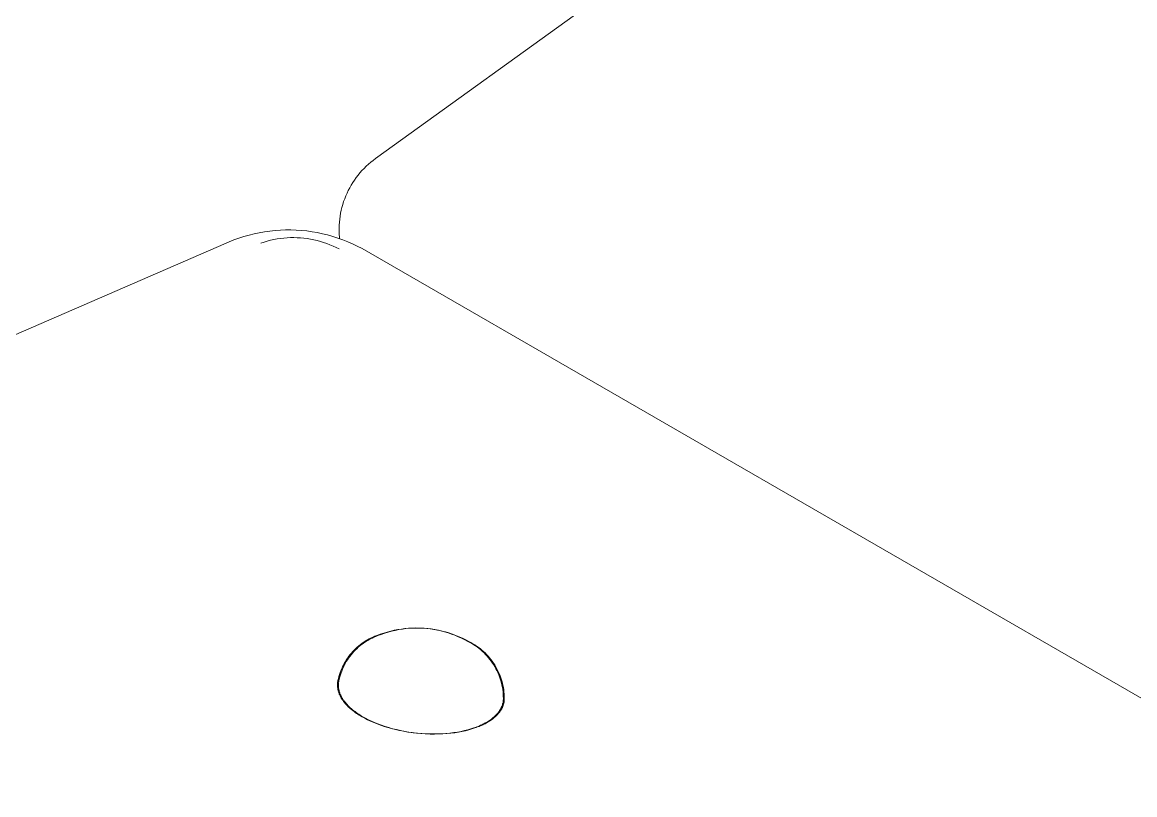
# Model space of a CAD drawing. Header units: millimetres. Extents: x -779 to 3049, y 55 to 2500.
# Drawn here: x 2344.1 to 2444.2, y 1918.3 to 1987.8 of the extents above; entities that cross this region are included whole.
import ezdxf

# ---------------------------------------------------------------- set-up
doc = ezdxf.new("R2010")
doc.units = ezdxf.units.MM
doc.layers.add('ZANO_R', color=7, linetype='Continuous', lineweight=0)

msp = doc.modelspace()

# ---------------------------------------------------------------- linework, layer by layer
at = {"layer": 'ZANO_R'}
for p, q in [((2376.11, 1975.69), (2488.38, 2056.7)), ((2375.46, 1975.2), (2375.67, 1975.37)), ((2375.67, 1975.37), (2375.89, 1975.53)), ((2375.89, 1975.53), (2376.11, 1975.69)), ((2374.49, 1974.25), (2374.67, 1974.45)), ((2374.67, 1974.45), (2374.86, 1974.65)), ((2374.86, 1974.65), (2375.05, 1974.84)), ((2375.05, 1974.84), (2375.25, 1975.03)), ((2375.25, 1975.03), (2375.46, 1975.2)), ((2373.7, 1973.14), (2373.85, 1973.38)), ((2373.85, 1973.38), (2374, 1973.6)), ((2374, 1973.6), (2374.15, 1973.82)), ((2374.15, 1973.82), (2374.32, 1974.04)), ((2374.32, 1974.04), (2374.49, 1974.25)), ((2373.22, 1972.17), (2373.33, 1972.42)), ((2373.33, 1972.42), (2373.44, 1972.67)), ((2373.44, 1972.67), (2373.57, 1972.91)), ((2373.57, 1972.91), (2373.7, 1973.14)), ((2372.87, 1971.14), (2372.94, 1971.4)), ((2372.94, 1971.4), (2373.02, 1971.66)), ((2373.02, 1971.66), (2373.12, 1971.92)), ((2373.12, 1971.92), (2373.22, 1972.17)), ((2372.67, 1970.08), (2372.7, 1970.34)), ((2372.7, 1970.34), (2372.75, 1970.61)), ((2372.75, 1970.61), (2372.8, 1970.88)), ((2372.8, 1970.88), (2372.87, 1971.14)), ((2372.61, 1969.26), (2372.62, 1969.53)), ((2372.62, 1969.53), (2372.64, 1969.8)), ((2372.64, 1969.8), (2372.67, 1970.08)), ((2363.14, 1968.21), (2363.59, 1968.37)), ((2363.59, 1968.37), (2364.05, 1968.52)), ((2364.05, 1968.52), (2364.51, 1968.65)), ((2364.51, 1968.65), (2364.97, 1968.76)), ((2364.97, 1968.76), (2365.43, 1968.86)), ((2365.43, 1968.86), (2365.9, 1968.95)), ((2365.9, 1968.95), (2366.38, 1969.01)), ((2366.38, 1969.01), (2366.85, 1969.06)), ((2366.74, 1968.24), (2367.03, 1968.3)), ((2366.85, 1969.06), (2367.33, 1969.1)), ((2367.03, 1968.3), (2367.33, 1968.34)), ((2367.33, 1969.1), (2367.8, 1969.11)), ((2367.33, 1968.34), (2367.63, 1968.38)), ((2367.63, 1968.38), (2367.94, 1968.4)), ((2367.8, 1969.11), (2368.28, 1969.11)), ((2367.94, 1968.4), (2368.24, 1968.42)), ((2368.24, 1968.42), (2368.54, 1968.42)), ((2368.28, 1969.11), (2368.76, 1969.1)), ((2368.54, 1968.42), (2368.84, 1968.41)), ((2368.76, 1969.1), (2369.23, 1969.07)), ((2368.84, 1968.41), (2369.15, 1968.4)), ((2369.15, 1968.4), (2369.45, 1968.37)), ((2369.23, 1969.07), (2369.71, 1969.02)), ((2369.45, 1968.37), (2369.75, 1968.33)), ((2369.71, 1969.02), (2370.18, 1968.95)), ((2369.75, 1968.33), (2370.05, 1968.28)), ((2370.18, 1968.95), (2370.65, 1968.87)), ((2370.65, 1968.87), (2371.12, 1968.77)), ((2371.12, 1968.77), (2371.58, 1968.66)), ((2371.58, 1968.66), (2372.04, 1968.53)), ((2372.04, 1968.53), (2372.49, 1968.38)), ((2372.49, 1968.38), (2372.94, 1968.22)), ((2372.61, 1968.99), (2372.61, 1969.26)), ((2372.62, 1968.72), (2372.61, 1968.99)), ((2372.64, 1968.45), (2372.62, 1968.72)), ((2372.65, 1968.34), (2372.64, 1968.45)), ((2250.88, 1919.59), (2363.14, 1968.21)), ((2365.57, 1967.92), (2365.86, 1968.02)), ((2365.86, 1968.02), (2366.15, 1968.1)), ((2366.15, 1968.1), (2366.44, 1968.18)), ((2366.44, 1968.18), (2366.74, 1968.24)), ((2370.05, 1968.28), (2370.34, 1968.22)), ((2370.34, 1968.22), (2370.64, 1968.16)), ((2370.64, 1968.16), (2370.93, 1968.08)), ((2370.93, 1968.08), (2371.22, 1967.99)), ((2371.22, 1967.99), (2371.51, 1967.89)), ((2371.51, 1967.89), (2371.79, 1967.78)), ((2371.79, 1967.78), (2372.07, 1967.66)), ((2372.07, 1967.66), (2372.34, 1967.54)), ((2372.34, 1967.54), (2372.61, 1967.4)), ((2372.94, 1968.22), (2373.39, 1968.05)), ((2373.39, 1968.05), (2373.82, 1967.86)), ((2373.82, 1967.86), (2374.25, 1967.65)), ((2374.25, 1967.65), (2374.68, 1967.43)), ((2374.68, 1967.43), (2579.72, 1849.04)), ((2378.54, 1933.22), (2378.87, 1933.25)), ((2378.54, 1933.22), (2378.87, 1933.25)), ((2378.87, 1933.25), (2379.19, 1933.27)), ((2378.87, 1933.25), (2379.19, 1933.27)), ((2378.95, 1933.25), (2379.28, 1933.26)), ((2379.19, 1933.27), (2379.52, 1933.28)), ((2379.19, 1933.27), (2379.52, 1933.28)), ((2379.28, 1933.26), (2379.61, 1933.27)), ((2379.52, 1933.28), (2379.85, 1933.27)), ((2379.52, 1933.28), (2379.85, 1933.27)), ((2379.61, 1933.27), (2379.93, 1933.27)), ((2379.85, 1933.27), (2380.17, 1933.26)), ((2379.85, 1933.27), (2380.17, 1933.26)), ((2379.93, 1933.27), (2380.26, 1933.25)), ((2380.17, 1933.26), (2380.5, 1933.23)), ((2380.17, 1933.26), (2380.5, 1933.23)), ((2380.26, 1933.25), (2380.59, 1933.22)), ((2375.16, 1932.2), (2375.33, 1932.29)), ((2375.17, 1932.2), (2375.33, 1932.29)), ((2375.25, 1932.19), (2375.42, 1932.29)), ((2375.33, 1932.29), (2375.5, 1932.38)), ((2375.33, 1932.29), (2375.5, 1932.38)), ((2375.42, 1932.29), (2375.58, 1932.37)), ((2375.5, 1932.38), (2375.67, 1932.45)), ((2375.5, 1932.38), (2375.67, 1932.45)), ((2375.58, 1932.37), (2375.75, 1932.45)), ((2375.67, 1932.45), (2375.84, 1932.53)), ((2375.67, 1932.45), (2375.84, 1932.53)), ((2375.75, 1932.45), (2375.93, 1932.52)), ((2375.84, 1932.53), (2376.02, 1932.59)), ((2375.84, 1932.53), (2376.02, 1932.59)), ((2375.93, 1932.52), (2376.1, 1932.59)), ((2376.02, 1932.59), (2376.32, 1932.71)), ((2376.02, 1932.59), (2376.32, 1932.71)), ((2376.1, 1932.59), (2376.41, 1932.7)), ((2376.32, 1932.71), (2376.63, 1932.82)), ((2376.32, 1932.71), (2376.63, 1932.82)), ((2376.41, 1932.7), (2376.72, 1932.81)), ((2376.63, 1932.82), (2376.94, 1932.91)), ((2376.63, 1932.82), (2376.94, 1932.91)), ((2376.72, 1932.81), (2377.03, 1932.9)), ((2376.94, 1932.91), (2377.26, 1933)), ((2376.94, 1932.91), (2377.26, 1933)), ((2377.03, 1932.9), (2377.34, 1932.99)), ((2377.26, 1933), (2377.58, 1933.07)), ((2377.26, 1933), (2377.58, 1933.07)), ((2377.34, 1932.99), (2377.66, 1933.06)), ((2377.58, 1933.07), (2377.9, 1933.13)), ((2377.58, 1933.07), (2377.9, 1933.13)), ((2377.66, 1933.06), (2377.98, 1933.13)), ((2377.9, 1933.13), (2378.22, 1933.18)), ((2377.9, 1933.13), (2378.22, 1933.18)), ((2377.98, 1933.13), (2378.31, 1933.18)), ((2378.22, 1933.18), (2378.54, 1933.22)), ((2378.22, 1933.18), (2378.54, 1933.22)), ((2378.31, 1933.18), (2378.63, 1933.22)), ((2378.63, 1933.22), (2378.95, 1933.25)), ((2380.5, 1933.23), (2380.82, 1933.19)), ((2380.5, 1933.23), (2380.82, 1933.19)), ((2380.59, 1933.22), (2380.91, 1933.19)), ((2380.82, 1933.19), (2381.15, 1933.14)), ((2380.82, 1933.19), (2381.15, 1933.14)), ((2380.91, 1933.19), (2381.23, 1933.14)), ((2381.15, 1933.14), (2381.47, 1933.08)), ((2381.15, 1933.14), (2381.47, 1933.08)), ((2381.23, 1933.14), (2381.55, 1933.08)), ((2381.47, 1933.08), (2381.79, 1933.01)), ((2381.47, 1933.08), (2381.79, 1933.01)), ((2381.55, 1933.08), (2381.87, 1933)), ((2381.79, 1933.01), (2382.1, 1932.93)), ((2381.79, 1933.01), (2382.1, 1932.93)), ((2381.87, 1933), (2382.19, 1932.92)), ((2382.1, 1932.93), (2382.42, 1932.84)), ((2382.1, 1932.93), (2382.42, 1932.84)), ((2382.19, 1932.92), (2382.5, 1932.83)), ((2382.42, 1932.84), (2382.72, 1932.73)), ((2382.42, 1932.84), (2382.72, 1932.73)), ((2382.5, 1932.83), (2382.81, 1932.73)), ((2382.72, 1932.73), (2383.03, 1932.62)), ((2382.72, 1932.73), (2383.03, 1932.62)), ((2382.81, 1932.73), (2383.12, 1932.61)), ((2383.03, 1932.62), (2383.33, 1932.49)), ((2383.03, 1932.62), (2383.33, 1932.49)), ((2383.12, 1932.61), (2383.42, 1932.49)), ((2383.33, 1932.49), (2383.63, 1932.36)), ((2383.33, 1932.49), (2383.63, 1932.36)), ((2383.42, 1932.49), (2383.72, 1932.35)), ((2383.63, 1932.36), (2383.92, 1932.21)), ((2383.63, 1932.36), (2383.92, 1932.21)), ((2383.72, 1932.35), (2384.01, 1932.2)), ((2373.85, 1931.15), (2373.98, 1931.29)), ((2373.86, 1931.16), (2373.99, 1931.3)), ((2373.93, 1931.15), (2374.06, 1931.28)), ((2373.98, 1931.29), (2374.11, 1931.42)), ((2373.99, 1931.3), (2374.12, 1931.43)), ((2374.06, 1931.28), (2374.2, 1931.41)), ((2374.11, 1931.42), (2374.25, 1931.55)), ((2374.12, 1931.43), (2374.26, 1931.55)), ((2374.2, 1931.41), (2374.34, 1931.54)), ((2374.25, 1931.55), (2374.39, 1931.67)), ((2374.26, 1931.55), (2374.4, 1931.67)), ((2374.34, 1931.54), (2374.48, 1931.66)), ((2374.39, 1931.67), (2374.54, 1931.79)), ((2374.4, 1931.67), (2374.55, 1931.79)), ((2374.48, 1931.66), (2374.63, 1931.78)), ((2374.54, 1931.79), (2374.69, 1931.9)), ((2374.55, 1931.79), (2374.7, 1931.9)), ((2374.63, 1931.78), (2374.78, 1931.89)), ((2374.69, 1931.9), (2374.85, 1932)), ((2374.7, 1931.9), (2374.85, 1932.01)), ((2374.78, 1931.89), (2374.93, 1932)), ((2374.85, 1932.01), (2375.01, 1932.11)), ((2374.85, 1932), (2375, 1932.11)), ((2374.93, 1932), (2375.09, 1932.1)), ((2375, 1932.11), (2375.16, 1932.2)), ((2375.01, 1932.11), (2375.17, 1932.2)), ((2375.09, 1932.1), (2375.25, 1932.19)), ((2383.92, 1932.21), (2384.21, 1932.06)), ((2383.92, 1932.21), (2384.21, 1932.06)), ((2384.01, 1932.2), (2384.3, 1932.05)), ((2384.21, 1932.06), (2384.38, 1931.97)), ((2384.21, 1932.06), (2384.39, 1931.97)), ((2384.3, 1932.05), (2384.47, 1931.96)), ((2384.38, 1931.97), (2384.56, 1931.87)), ((2384.39, 1931.97), (2384.56, 1931.87)), ((2384.47, 1931.96), (2384.65, 1931.86)), ((2384.56, 1931.87), (2384.73, 1931.77)), ((2384.56, 1931.87), (2384.73, 1931.77)), ((2384.65, 1931.86), (2384.82, 1931.76)), ((2384.73, 1931.77), (2384.89, 1931.66)), ((2384.73, 1931.77), (2384.9, 1931.66)), ((2384.82, 1931.76), (2384.98, 1931.65)), ((2384.89, 1931.66), (2385.06, 1931.55)), ((2384.9, 1931.66), (2385.06, 1931.54)), ((2384.98, 1931.65), (2385.14, 1931.54)), ((2385.06, 1931.55), (2385.21, 1931.43)), ((2385.06, 1931.54), (2385.22, 1931.43)), ((2385.14, 1931.54), (2385.3, 1931.42)), ((2385.21, 1931.43), (2385.37, 1931.3)), ((2385.22, 1931.43), (2385.37, 1931.3)), ((2385.3, 1931.42), (2385.46, 1931.29)), ((2385.37, 1931.3), (2385.52, 1931.17)), ((2385.37, 1931.3), (2385.52, 1931.17)), ((2385.46, 1931.29), (2385.61, 1931.16)), ((2373.08, 1930.09), (2373.18, 1930.25)), ((2373.09, 1930.11), (2373.19, 1930.27)), ((2373.17, 1930.08), (2373.26, 1930.25)), ((2373.18, 1930.25), (2373.27, 1930.41)), ((2373.19, 1930.27), (2373.28, 1930.43)), ((2373.26, 1930.25), (2373.36, 1930.41)), ((2373.27, 1930.41), (2373.38, 1930.57)), ((2373.28, 1930.43), (2373.39, 1930.58)), ((2373.36, 1930.41), (2373.47, 1930.56)), ((2373.38, 1930.57), (2373.49, 1930.72)), ((2373.39, 1930.58), (2373.5, 1930.73)), ((2373.47, 1930.56), (2373.58, 1930.71)), ((2373.49, 1930.72), (2373.6, 1930.87)), ((2373.5, 1930.73), (2373.61, 1930.88)), ((2373.58, 1930.71), (2373.69, 1930.86)), ((2373.6, 1930.87), (2373.72, 1931.01)), ((2373.61, 1930.88), (2373.73, 1931.02)), ((2373.69, 1930.86), (2373.81, 1931.01)), ((2373.72, 1931.01), (2373.85, 1931.15)), ((2373.73, 1931.02), (2373.86, 1931.16)), ((2373.81, 1931.01), (2373.93, 1931.15)), ((2385.52, 1931.17), (2385.66, 1931.04)), ((2385.52, 1931.17), (2385.66, 1931.03)), ((2385.61, 1931.16), (2385.75, 1931.03)), ((2385.66, 1931.04), (2385.8, 1930.9)), ((2385.66, 1931.03), (2385.8, 1930.89)), ((2385.75, 1931.03), (2385.89, 1930.89)), ((2385.8, 1930.9), (2385.94, 1930.75)), ((2385.8, 1930.89), (2385.94, 1930.75)), ((2385.89, 1930.89), (2386.03, 1930.74)), ((2385.94, 1930.75), (2386.07, 1930.6)), ((2385.94, 1930.75), (2386.07, 1930.6)), ((2386.03, 1930.74), (2386.16, 1930.59)), ((2386.07, 1930.6), (2386.19, 1930.45)), ((2386.07, 1930.6), (2386.19, 1930.44)), ((2386.16, 1930.59), (2386.28, 1930.44)), ((2386.19, 1930.45), (2386.31, 1930.29)), ((2386.19, 1930.44), (2386.31, 1930.29)), ((2386.28, 1930.44), (2386.4, 1930.28)), ((2386.31, 1930.29), (2386.42, 1930.13)), ((2386.31, 1930.29), (2386.43, 1930.12)), ((2386.4, 1930.28), (2386.51, 1930.12)), ((2372.65, 1929.08), (2372.71, 1929.26)), ((2372.7, 1929.23), (2372.77, 1929.41)), ((2372.71, 1929.26), (2372.78, 1929.43)), ((2372.77, 1929.41), (2372.84, 1929.58)), ((2372.78, 1929.43), (2372.85, 1929.6)), ((2372.79, 1929.23), (2372.85, 1929.4)), ((2372.84, 1929.58), (2372.91, 1929.75)), ((2372.85, 1929.6), (2372.92, 1929.77)), ((2372.85, 1929.4), (2372.92, 1929.58)), ((2372.91, 1929.75), (2373, 1929.92)), ((2372.92, 1929.77), (2373, 1929.94)), ((2372.92, 1929.58), (2373, 1929.75)), ((2373, 1929.94), (2373.09, 1930.11)), ((2373, 1929.92), (2373.08, 1930.09)), ((2373, 1929.75), (2373.08, 1929.92)), ((2373.08, 1929.92), (2373.17, 1930.08)), ((2386.42, 1930.13), (2386.53, 1929.96)), ((2386.43, 1930.12), (2386.54, 1929.96)), ((2386.51, 1930.12), (2386.62, 1929.95)), ((2386.53, 1929.96), (2386.63, 1929.8)), ((2386.54, 1929.96), (2386.64, 1929.79)), ((2386.62, 1929.95), (2386.72, 1929.78)), ((2386.63, 1929.8), (2386.73, 1929.62)), ((2386.64, 1929.79), (2386.73, 1929.61)), ((2386.72, 1929.78), (2386.82, 1929.61)), ((2386.73, 1929.62), (2386.82, 1929.45)), ((2386.73, 1929.61), (2386.82, 1929.44)), ((2386.82, 1929.61), (2386.91, 1929.43)), ((2386.82, 1929.45), (2386.9, 1929.27)), ((2386.82, 1929.44), (2386.91, 1929.26)), ((2386.9, 1929.27), (2386.98, 1929.08)), ((2386.91, 1929.43), (2386.99, 1929.25)), ((2386.91, 1929.26), (2386.98, 1929.07)), ((2386.99, 1929.25), (2387.07, 1929.07)), ((2372.48, 1928.32), (2372.47, 1928.27)), ((2372.47, 1928.27), (2372.47, 1928.22)), ((2372.48, 1928.35), (2372.51, 1928.54)), ((2372.48, 1928.32), (2372.51, 1928.51)), ((2372.51, 1928.54), (2372.55, 1928.72)), ((2372.51, 1928.51), (2372.55, 1928.69)), ((2372.55, 1928.72), (2372.6, 1928.9)), ((2372.55, 1928.69), (2372.59, 1928.87)), ((2372.55, 1928.21), (2372.56, 1928.26)), ((2372.56, 1928.32), (2372.6, 1928.5)), ((2372.56, 1928.26), (2372.56, 1928.32)), ((2372.59, 1928.87), (2372.65, 1929.05)), ((2372.6, 1928.9), (2372.65, 1929.08)), ((2372.6, 1928.5), (2372.63, 1928.68)), ((2372.63, 1928.68), (2372.68, 1928.87)), ((2372.65, 1929.05), (2372.7, 1929.23)), ((2372.68, 1928.87), (2372.73, 1929.05)), ((2372.73, 1929.05), (2372.79, 1929.23)), ((2386.98, 1929.08), (2387.05, 1928.9)), ((2386.98, 1929.07), (2387.06, 1928.89)), ((2387.05, 1928.9), (2387.12, 1928.71)), ((2387.06, 1928.89), (2387.12, 1928.7)), ((2387.07, 1929.07), (2387.14, 1928.88)), ((2387.12, 1928.71), (2387.17, 1928.52)), ((2387.12, 1928.7), (2387.18, 1928.51)), ((2387.14, 1928.88), (2387.21, 1928.7)), ((2387.17, 1928.52), (2387.23, 1928.33)), ((2387.18, 1928.51), (2387.23, 1928.32)), ((2387.21, 1928.7), (2387.26, 1928.51)), ((2387.23, 1928.33), (2387.27, 1928.14)), ((2387.23, 1928.32), (2387.27, 1928.13)), ((2387.26, 1928.51), (2387.32, 1928.31)), ((2387.32, 1928.31), (2387.36, 1928.12)), ((2372.47, 1928.22), (2372.47, 1928.17)), ((2372.47, 1928.17), (2372.47, 1928.12)), ((2372.47, 1928.12), (2372.47, 1928.06)), ((2372.47, 1928.06), (2372.47, 1928.01)), ((2372.47, 1928.01), (2372.47, 1927.96)), ((2372.47, 1927.96), (2372.48, 1927.91)), ((2372.48, 1927.91), (2372.49, 1927.85)), ((2372.49, 1927.85), (2372.49, 1927.8)), ((2372.49, 1927.8), (2372.5, 1927.75)), ((2372.5, 1927.75), (2372.51, 1927.7)), ((2372.51, 1927.7), (2372.53, 1927.65)), ((2372.53, 1927.65), (2372.54, 1927.59)), ((2372.54, 1927.59), (2372.55, 1927.54)), ((2372.55, 1928.16), (2372.55, 1928.21)), ((2372.55, 1928.11), (2372.55, 1928.16)), ((2372.55, 1928.06), (2372.55, 1928.11)), ((2372.56, 1928.01), (2372.55, 1928.06)), ((2372.55, 1927.54), (2372.57, 1927.49)), ((2372.56, 1927.95), (2372.56, 1928.01)), ((2372.56, 1927.9), (2372.56, 1927.95)), ((2372.57, 1927.85), (2372.56, 1927.9)), ((2372.58, 1927.8), (2372.57, 1927.85)), ((2372.57, 1927.49), (2372.59, 1927.44)), ((2372.59, 1927.74), (2372.58, 1927.8)), ((2372.6, 1927.69), (2372.59, 1927.74)), ((2372.59, 1927.44), (2372.61, 1927.38)), ((2372.61, 1927.64), (2372.6, 1927.69)), ((2372.63, 1927.59), (2372.61, 1927.64)), ((2372.61, 1927.38), (2372.63, 1927.33)), ((2372.64, 1927.53), (2372.63, 1927.59)), ((2372.63, 1927.33), (2372.65, 1927.28)), ((2372.66, 1927.48), (2372.64, 1927.53)), ((2372.65, 1927.28), (2372.67, 1927.23)), ((2372.68, 1927.43), (2372.66, 1927.48)), ((2372.69, 1927.38), (2372.68, 1927.43)), ((2372.72, 1927.33), (2372.69, 1927.38)), ((2372.74, 1927.27), (2372.72, 1927.33)), ((2372.76, 1927.22), (2372.74, 1927.27)), ((2387.27, 1928.14), (2387.31, 1927.95)), ((2387.27, 1928.13), (2387.31, 1927.93)), ((2387.31, 1927.95), (2387.34, 1927.75)), ((2387.31, 1927.93), (2387.34, 1927.74)), ((2387.34, 1927.75), (2387.37, 1927.56)), ((2387.34, 1927.74), (2387.37, 1927.54)), ((2387.36, 1928.12), (2387.4, 1927.93)), ((2387.37, 1927.56), (2387.38, 1927.36)), ((2387.37, 1927.54), (2387.38, 1927.34)), ((2387.38, 1927.36), (2387.39, 1927.16)), ((2387.38, 1927.34), (2387.39, 1927.14)), ((2387.4, 1927.93), (2387.43, 1927.73)), ((2387.43, 1927.73), (2387.45, 1927.53)), ((2387.45, 1927.53), (2387.47, 1927.34)), ((2387.47, 1927.34), (2387.48, 1927.14)), ((2372.67, 1927.23), (2372.7, 1927.18)), ((2372.7, 1927.18), (2372.72, 1927.13)), ((2372.72, 1927.13), (2372.75, 1927.07)), ((2372.75, 1927.07), (2372.78, 1927.02)), ((2372.79, 1927.17), (2372.76, 1927.22)), ((2372.78, 1927.02), (2372.81, 1926.97)), ((2372.81, 1927.12), (2372.79, 1927.17)), ((2372.84, 1927.07), (2372.81, 1927.12)), ((2372.81, 1926.97), (2372.84, 1926.92)), ((2372.87, 1927.02), (2372.84, 1927.07)), ((2372.84, 1926.92), (2372.87, 1926.87)), ((2372.9, 1926.97), (2372.87, 1927.02)), ((2372.87, 1926.87), (2372.91, 1926.82)), ((2372.93, 1926.92), (2372.9, 1926.97)), ((2372.91, 1926.82), (2372.94, 1926.77)), ((2372.96, 1926.87), (2372.93, 1926.92)), ((2372.94, 1926.77), (2372.98, 1926.72)), ((2372.99, 1926.82), (2372.96, 1926.87)), ((2372.98, 1926.72), (2373.01, 1926.67)), ((2373.03, 1926.77), (2372.99, 1926.82)), ((2373.01, 1926.67), (2373.09, 1926.57)), ((2373.06, 1926.72), (2373.03, 1926.77)), ((2373.1, 1926.67), (2373.06, 1926.72)), ((2373.09, 1926.57), (2373.17, 1926.48)), ((2373.18, 1926.57), (2373.1, 1926.67)), ((2373.17, 1926.48), (2373.26, 1926.38)), ((2373.26, 1926.47), (2373.18, 1926.57)), ((2373.34, 1926.38), (2373.26, 1926.47)), ((2373.26, 1926.38), (2373.35, 1926.29)), ((2373.43, 1926.28), (2373.34, 1926.38)), ((2373.35, 1926.29), (2373.44, 1926.19)), ((2373.53, 1926.19), (2373.43, 1926.28)), ((2387.26, 1926.22), (2387.28, 1926.26)), ((2387.28, 1926.26), (2387.29, 1926.31)), ((2387.29, 1926.31), (2387.31, 1926.35)), ((2387.31, 1926.35), (2387.32, 1926.39)), ((2387.32, 1926.39), (2387.33, 1926.44)), ((2387.33, 1926.44), (2387.35, 1926.48)), ((2387.35, 1926.48), (2387.36, 1926.52)), ((2387.36, 1926.26), (2387.35, 1926.22)), ((2387.36, 1926.52), (2387.37, 1926.57)), ((2387.38, 1926.3), (2387.36, 1926.26)), ((2387.37, 1926.61), (2387.38, 1926.66)), ((2387.37, 1926.57), (2387.37, 1926.61)), ((2387.38, 1926.66), (2387.39, 1926.7)), ((2387.39, 1926.34), (2387.38, 1926.3)), ((2387.39, 1927.16), (2387.4, 1926.96)), ((2387.39, 1927.14), (2387.4, 1926.94)), ((2387.4, 1926.94), (2387.39, 1926.75)), ((2387.39, 1926.7), (2387.39, 1926.75)), ((2387.41, 1926.39), (2387.39, 1926.34)), ((2387.4, 1926.96), (2387.4, 1926.77)), ((2387.42, 1926.43), (2387.41, 1926.39)), ((2387.43, 1926.47), (2387.42, 1926.43)), ((2387.44, 1926.52), (2387.43, 1926.47)), ((2387.45, 1926.56), (2387.44, 1926.52)), ((2387.46, 1926.61), (2387.45, 1926.56)), ((2387.47, 1926.65), (2387.46, 1926.61)), ((2387.48, 1926.74), (2387.47, 1926.7)), ((2387.47, 1926.7), (2387.47, 1926.65)), ((2387.48, 1927.14), (2387.48, 1926.94)), ((2387.48, 1926.94), (2387.48, 1926.74)), ((2373.44, 1926.19), (2373.54, 1926.1)), ((2373.62, 1926.1), (2373.53, 1926.19)), ((2373.54, 1926.1), (2373.64, 1926.01)), ((2373.73, 1926.01), (2373.62, 1926.1)), ((2373.64, 1926.01), (2373.74, 1925.93)), ((2373.83, 1925.92), (2373.73, 1926.01)), ((2373.74, 1925.93), (2373.85, 1925.84)), ((2373.94, 1925.83), (2373.83, 1925.92)), ((2373.85, 1925.84), (2373.96, 1925.76)), ((2374.05, 1925.75), (2373.94, 1925.83)), ((2373.96, 1925.76), (2374.07, 1925.67)), ((2374.16, 1925.67), (2374.05, 1925.75)), ((2374.07, 1925.67), (2374.19, 1925.59)), ((2374.28, 1925.59), (2374.16, 1925.67)), ((2374.19, 1925.59), (2374.31, 1925.51)), ((2374.39, 1925.51), (2374.28, 1925.59)), ((2374.31, 1925.51), (2374.43, 1925.44)), ((2374.52, 1925.43), (2374.39, 1925.51)), ((2374.43, 1925.44), (2374.55, 1925.36)), ((2374.64, 1925.35), (2374.52, 1925.43)), ((2374.55, 1925.36), (2374.68, 1925.29)), ((2374.76, 1925.28), (2374.64, 1925.35)), ((2374.68, 1925.29), (2374.92, 1925.15)), ((2375, 1925.15), (2374.76, 1925.28)), ((2386.49, 1925.22), (2386.57, 1925.29)), ((2386.57, 1925.29), (2386.65, 1925.36)), ((2386.66, 1925.28), (2386.58, 1925.21)), ((2386.65, 1925.36), (2386.72, 1925.43)), ((2386.73, 1925.35), (2386.66, 1925.28)), ((2386.72, 1925.43), (2386.79, 1925.5)), ((2386.81, 1925.42), (2386.73, 1925.35)), ((2386.79, 1925.5), (2386.86, 1925.58)), ((2386.88, 1925.5), (2386.81, 1925.42)), ((2386.86, 1925.58), (2386.89, 1925.61)), ((2386.94, 1925.57), (2386.88, 1925.5)), ((2386.89, 1925.61), (2386.92, 1925.65)), ((2386.92, 1925.65), (2386.95, 1925.69)), ((2386.97, 1925.61), (2386.94, 1925.57)), ((2386.95, 1925.69), (2386.98, 1925.73)), ((2387.01, 1925.65), (2386.97, 1925.61)), ((2386.98, 1925.73), (2387.01, 1925.77)), ((2387.01, 1925.77), (2387.04, 1925.81)), ((2387.04, 1925.69), (2387.01, 1925.65)), ((2387.04, 1925.81), (2387.06, 1925.85)), ((2387.07, 1925.72), (2387.04, 1925.69)), ((2387.06, 1925.85), (2387.09, 1925.89)), ((2387.09, 1925.76), (2387.07, 1925.72)), ((2387.09, 1925.89), (2387.11, 1925.93)), ((2387.12, 1925.8), (2387.09, 1925.76)), ((2387.11, 1925.93), (2387.14, 1925.97)), ((2387.15, 1925.84), (2387.12, 1925.8)), ((2387.14, 1925.97), (2387.16, 1926.01)), ((2387.17, 1925.88), (2387.15, 1925.84)), ((2387.16, 1926.01), (2387.18, 1926.05)), ((2387.2, 1925.92), (2387.17, 1925.88)), ((2387.18, 1926.05), (2387.2, 1926.09)), ((2387.2, 1926.09), (2387.22, 1926.14)), ((2387.22, 1925.96), (2387.2, 1925.92)), ((2387.22, 1926.14), (2387.24, 1926.18)), ((2387.25, 1926.01), (2387.22, 1925.96)), ((2387.24, 1926.18), (2387.26, 1926.22)), ((2387.27, 1926.05), (2387.25, 1926.01)), ((2387.29, 1926.09), (2387.27, 1926.05)), ((2387.31, 1926.13), (2387.29, 1926.09)), ((2387.33, 1926.17), (2387.31, 1926.13)), ((2387.35, 1926.22), (2387.33, 1926.17)), ((2374.92, 1925.15), (2375.17, 1925.02)), ((2375.26, 1925.01), (2375, 1925.15)), ((2375.17, 1925.02), (2375.44, 1924.89)), ((2375.53, 1924.89), (2375.26, 1925.01)), ((2375.44, 1924.89), (2375.73, 1924.77)), ((2375.81, 1924.76), (2375.53, 1924.89)), ((2375.73, 1924.77), (2376.03, 1924.65)), ((2376.11, 1924.64), (2375.81, 1924.76)), ((2376.03, 1924.65), (2376.34, 1924.53)), ((2376.42, 1924.52), (2376.11, 1924.64)), ((2376.34, 1924.53), (2376.66, 1924.42)), ((2376.75, 1924.41), (2376.42, 1924.52)), ((2376.66, 1924.42), (2377, 1924.32)), ((2377.08, 1924.31), (2376.75, 1924.41)), ((2377, 1924.32), (2377.34, 1924.22)), ((2377.43, 1924.21), (2377.08, 1924.31)), ((2384.48, 1924.2), (2384.74, 1924.28)), ((2384.83, 1924.28), (2384.56, 1924.19)), ((2384.74, 1924.28), (2384.87, 1924.33)), ((2384.96, 1924.32), (2384.83, 1924.28)), ((2384.87, 1924.33), (2385, 1924.38)), ((2385.08, 1924.37), (2384.96, 1924.32)), ((2385, 1924.38), (2385.12, 1924.42)), ((2385.21, 1924.42), (2385.08, 1924.37)), ((2385.12, 1924.42), (2385.24, 1924.47)), ((2385.32, 1924.47), (2385.21, 1924.42)), ((2385.24, 1924.47), (2385.35, 1924.52)), ((2385.43, 1924.51), (2385.32, 1924.47)), ((2385.35, 1924.52), (2385.45, 1924.57)), ((2385.54, 1924.56), (2385.43, 1924.51)), ((2385.45, 1924.57), (2385.56, 1924.62)), ((2385.64, 1924.61), (2385.54, 1924.56)), ((2385.56, 1924.62), (2385.66, 1924.67)), ((2385.75, 1924.66), (2385.64, 1924.61)), ((2385.66, 1924.67), (2385.76, 1924.73)), ((2385.85, 1924.72), (2385.75, 1924.66)), ((2385.76, 1924.73), (2385.86, 1924.78)), ((2385.95, 1924.77), (2385.85, 1924.72)), ((2385.86, 1924.78), (2385.96, 1924.84)), ((2386.04, 1924.83), (2385.95, 1924.77)), ((2385.96, 1924.84), (2386.05, 1924.9)), ((2386.14, 1924.89), (2386.04, 1924.83)), ((2386.05, 1924.9), (2386.14, 1924.96)), ((2386.14, 1924.96), (2386.23, 1925.02)), ((2386.23, 1924.95), (2386.14, 1924.89)), ((2386.23, 1925.02), (2386.32, 1925.08)), ((2386.32, 1925.01), (2386.23, 1924.95)), ((2386.32, 1925.08), (2386.41, 1925.15)), ((2386.41, 1925.08), (2386.32, 1925.01)), ((2386.41, 1925.15), (2386.49, 1925.22)), ((2386.49, 1925.14), (2386.41, 1925.08)), ((2386.58, 1925.21), (2386.49, 1925.14)), ((2377.34, 1924.22), (2377.7, 1924.13)), ((2377.79, 1924.13), (2377.43, 1924.21)), ((2377.7, 1924.13), (2378.06, 1924.05)), ((2378.15, 1924.04), (2377.79, 1924.13)), ((2378.06, 1924.05), (2378.43, 1923.98)), ((2378.52, 1923.97), (2378.15, 1924.04)), ((2378.43, 1923.98), (2378.81, 1923.91)), ((2378.9, 1923.91), (2378.52, 1923.97)), ((2378.81, 1923.91), (2379.19, 1923.86)), ((2379.28, 1923.85), (2378.9, 1923.91)), ((2379.19, 1923.86), (2379.58, 1923.81)), ((2379.67, 1923.81), (2379.28, 1923.85)), ((2379.58, 1923.81), (2379.97, 1923.78)), ((2380.05, 1923.77), (2379.67, 1923.81)), ((2379.97, 1923.78), (2380.35, 1923.76)), ((2380.44, 1923.75), (2380.05, 1923.77)), ((2380.35, 1923.76), (2380.74, 1923.74)), ((2380.82, 1923.73), (2380.44, 1923.75)), ((2380.74, 1923.74), (2381.12, 1923.74)), ((2381.21, 1923.73), (2380.82, 1923.73)), ((2381.12, 1923.74), (2381.5, 1923.74)), ((2381.58, 1923.74), (2381.21, 1923.73)), ((2381.5, 1923.74), (2381.87, 1923.76)), ((2381.95, 1923.75), (2381.58, 1923.74)), ((2381.87, 1923.76), (2382.23, 1923.78)), ((2382.32, 1923.78), (2381.95, 1923.75)), ((2382.23, 1923.78), (2382.58, 1923.82)), ((2382.67, 1923.81), (2382.32, 1923.78)), ((2382.58, 1923.82), (2382.93, 1923.86)), ((2383.02, 1923.85), (2382.67, 1923.81)), ((2382.93, 1923.86), (2383.26, 1923.91)), ((2383.35, 1923.91), (2383.02, 1923.85)), ((2383.26, 1923.91), (2383.59, 1923.97)), ((2383.67, 1923.97), (2383.35, 1923.91)), ((2383.59, 1923.97), (2383.9, 1924.04)), ((2383.98, 1924.03), (2383.67, 1923.97)), ((2383.9, 1924.04), (2384.19, 1924.11)), ((2384.28, 1924.11), (2383.98, 1924.03)), ((2384.19, 1924.11), (2384.48, 1924.2)), ((2384.56, 1924.19), (2384.28, 1924.11))]:
    msp.add_line(p, q, dxfattribs=at)

doc.saveas('drawing.dxf')
